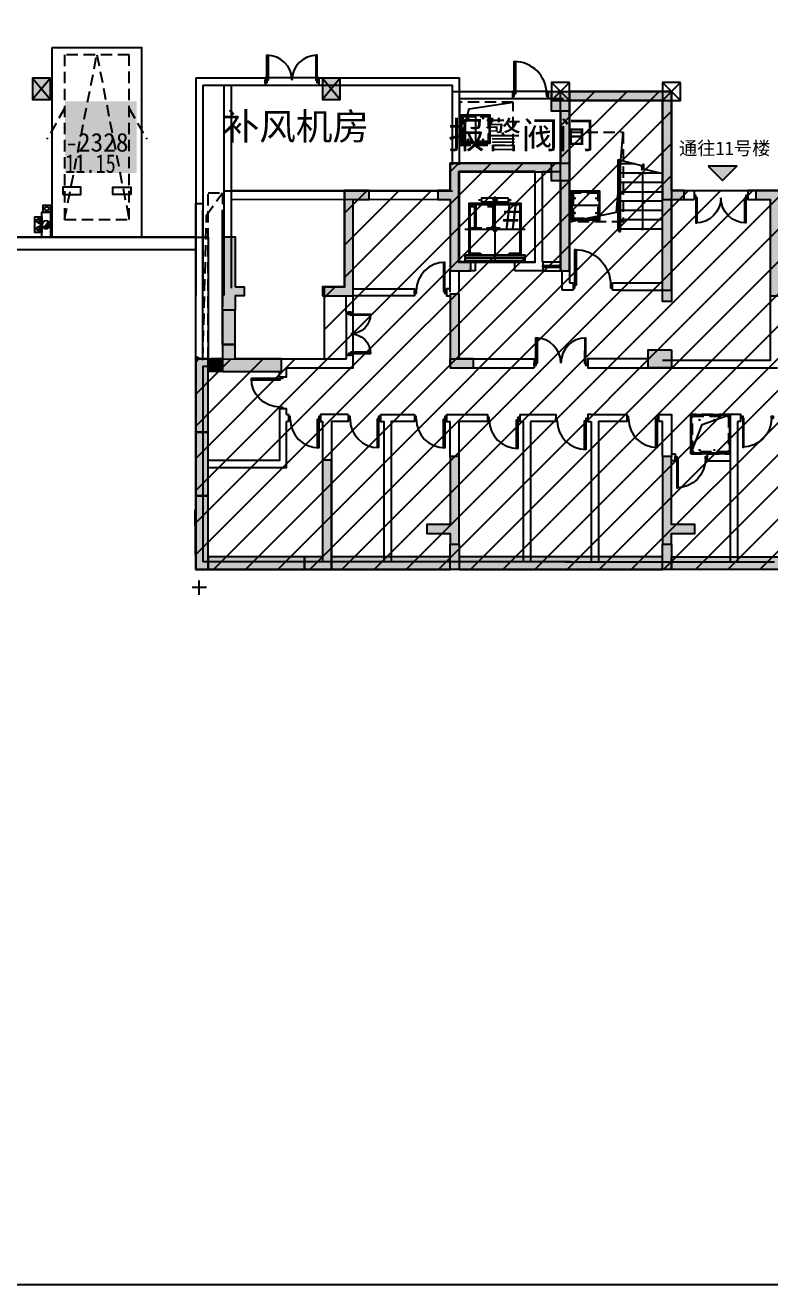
# Model space of a CAD drawing. Header units: millimetres. Extents: x -48310 to 218990, y -633409 to -276709.
# Drawn here: x 50347 to 71147, y -633409 to -598225 of the extents above; entities that cross this region are included whole.
import ezdxf
from ezdxf.enums import TextEntityAlignment as Align

# ---------------------------------------------------------------- set-up
doc = ezdxf.new("R2010")
doc.units = ezdxf.units.MM
doc.header["$LTSCALE"] = 100
for name, pattern in [('A6-DK-B2F$0$HIDDEN2', [4.7625, 3.175, -1.5875]), ('A6-DK-JSJ-B2F$0$HIDDEN2', [4.7625, 3.175, -1.5875]), ('X-2BF-11$0$HIDDEN2', [4.7625, 3.175, -1.5875]), ('X-CORE-2BF$0$HIDDEN2', [4.7625, 3.175, -1.5875]), ('X-CORE-2BF$0$XG-14CORE-SF$0$X1-CORE-SF$0$HIDDEN2', [4.7625, 3.175, -1.5875])]:
    doc.linetypes.add(name, pattern=pattern)
doc.layers.get('Defpoints').update_dxf_attribs({"color": 189})
for name, color, linetype in [('-ACO-TTLB', 153, 'Continuous'), ('11#-W-B2F$0$S-WALL-S', 4, 'Continuous'), ('11#-WTC-B2F$0$S-HATCH-X', 251, 'Continuous'), ('11#-WTC-B2F$0$S-WALL-S', 4, 'Continuous'), ('A-DIMS-INSD', 3, 'Continuous'), ('A-HATCH', 251, 'Continuous'), ('A-ROOM-IDEN', 31, 'Continuous'), ('A-WIND-IDEN', 244, 'Continuous'), ('A6-DK-B2F$0$A-CONC', 30, 'Continuous'), ('A6-DK-B2F$0$A-DOOR', 190, 'Continuous'), ('A6-DK-B2F$0$A-PRKG', 175, 'A6-DK-B2F$0$HIDDEN2'), ('A6-DK-B2F$0$A-PRKG-SIGN', 252, 'Continuous'), ('A6-DK-B2F$0$A-STAIR', 142, 'Continuous'), ('A6-DK-B2F$0$A-VOID', 221, 'A6-DK-B2F$0$HIDDEN2'), ('A6-DK-B2F$0$A-WALL', 2, 'Continuous'), ('A6-DK-B2F$0$G-CODT-BLDG', 102, 'Continuous'), ('A6-DK-JSJ-B2F$0$A-DRAIN', 152, 'Continuous'), ('A6-DK-JSJ-B2F$0$A-HOLE-FLOR', 242, 'Continuous'), ('A6-DK-JSJ-B2F$0$A-LOWER', 131, 'A6-DK-JSJ-B2F$0$HIDDEN2'), ('A6-DK-JSJ-B2F$0$X23-BF$0$A-HATCH', 251, 'Continuous'), ('A6-W-B2$0$S-WALL-S', 4, 'Continuous'), ('a_parking_number', 200, 'Continuous'), ('a_parking_price', 221, 'Continuous'), ('a_parking_sales_mark', 180, 'Continuous'), ('TP-DK-1(xhs)$0$P-J-DIM-L', 70, 'Continuous'), ('TP-DK-1(xhs)$0$P-X-L', 240, 'Continuous'), ('TP-DK-1(xhs)$0$P-X-M', 2, 'Continuous'), ('TP-DK-1(xhs)$0$P-X-X', 1, 'Continuous'), ('X-2BF-11$0$A-DRAIN', 152, 'Continuous'), ('X-2BF-11$0$A-HOLE-FLOR', 242, 'Continuous'), ('X-2BF-11$0$A-LOWER', 131, 'X-2BF-11$0$HIDDEN2'), ('X-2BF-11$0$A-STAIR', 142, 'Continuous'), ('X-2BF-11$0$A-WALL', 2, 'Continuous'), ('X-2BF-11$0$X23-BF$0$A-HATCH', 251, 'Continuous'), ('X-2BF-11$0$xref(dwg引用图层)', 7, 'Continuous'), ('X-2BF-11$0$XU-CORE-1F-N$0$A-DOOR', 190, 'Continuous'), ('X-2BF-11$0$XU-CORE-SF$0$A-DOOR', 190, 'Continuous'), ('X-CORE-2BF$0$A-DRAIN', 152, 'Continuous'), ('X-CORE-2BF$0$A-HOLE-FLOR', 242, 'Continuous'), ('X-CORE-2BF$0$A-INDEX', 134, 'Continuous'), ('X-CORE-2BF$0$A-LOWER', 131, 'X-CORE-2BF$0$HIDDEN2'), ('X-CORE-2BF$0$A-RAIL', 55, 'Continuous'), ('X-CORE-2BF$0$A-STAIR', 142, 'Continuous'), ('X-CORE-2BF$0$A-WALL', 2, 'Continuous'), ('X-CORE-2BF$0$X23-BF$0$A-HATCH', 251, 'Continuous'), ('X-CORE-2BF$0$XU-CORE-28F-1F$0$A-STAIR', 142, 'Continuous'), ('X-CORE-2BF$0$XU-CORE-SF$0$A-EVTR', 193, 'Continuous'), ('X-CORE-2BF$0$XU-CORE-SF$0$XU-CORE-SF$0$A-DOOR', 190, 'Continuous'), ('X-CORE-2BF$0$XU-CORE-SF$0$XU-CORE-SF$0$A-SILL', 135, 'Continuous'), ('X-CORE-2BF$0$XU-CORE-SF$0$XU-CORE-SF$0$A-WIND', 126, 'Continuous'), ('xref(dwg引用图层)', 7, 'Continuous')]:
    doc.layers.add(name, color=color, linetype=linetype)
for name, color, linetype, plot in [('A6-DK-B2F$0$-ACO-EDIT', 210, 'Continuous', False), ('A6-W-B2$0$S-EDIT', 241, 'Continuous', False), ('X-CORE-2BF$0$XG-14CORE-SF$0$X1-CORE-SF$0$-ACO-PLTW', 220, 'X-CORE-2BF$0$XG-14CORE-SF$0$X1-CORE-SF$0$HIDDEN2', False)]:
    doc.layers.add(name, color=color, linetype=linetype, plot=plot)
doc.layers.add('yichutu', color=7, linetype='Continuous', true_color=0xffffff, plot=False)
doc.styles.add('A6-DK-B2F$0$华文细黑', font='STXIHEI.TTF')
doc.styles.add('华文细黑', font='STXIHEI.TTF')
doc.styles.add('黑体', font='simhei.ttf', dxfattribs={"width": 0.8})

# ---------------------------------------------------------------- blocks, each defined once
blk = doc.blocks.new('*U179')
at = {"linetype": 'ByBlock', "lineweight": -2}
for points in [[(86, 585), (85, 35), (50, 35), (51, 585)], [(1116, 584), (1115, 34), (1150, 34), (1151, 584)], [(0, 35), (50, 35), (50, -35), (0, -35)], [(1150, 34), (1200, 34), (1200, -36), (1150, -36)]]:
    blk.add_lwpolyline(points, close=True, dxfattribs=at)
for centre, start, end in [((50, 35), 359.9503, 89.9503), ((1150, 34), 89.9503, 179.9503)]:
    blk.add_arc(centre, 550, start, end, dxfattribs=at)
blk = doc.blocks.new('*U181')
at = {"linetype": 'ByBlock', "lineweight": -2}
for points in [[(86, 735), (85, 35), (50, 35), (51, 735)], [(1416, 734), (1415, 34), (1450, 34), (1451, 734)], [(0, 35), (50, 35), (50, -35), (0, -35)], [(1450, 34), (1500, 34), (1500, -36), (1450, -36)]]:
    blk.add_lwpolyline(points, close=True, dxfattribs=at)
for centre, start, end in [((50, 35), 359.9503, 89.9503), ((1450, 34), 89.9503, 179.9503)]:
    blk.add_arc(centre, 700, start, end, dxfattribs=at)
blk = doc.blocks.new('*U177')
at = {"color": 0, "linetype": 'ByBlock', "lineweight": -2}
for points in [[(-900, -35), (-850, -35), (-850, 35), (-900, 35)], [(-50, -35), (0, -35), (0, 35), (-50, 35)], [(-85, -835), (-85, -35), (-50, -35), (-50, -835)]]:
    blk.add_lwpolyline(points, close=True, dxfattribs=at)
blk.add_arc((-50, -35), 800, 180, 270, dxfattribs=at)
blk = doc.blocks.new('X-2BF-11$0$gfghfghfghfgh')
at = {"layer": 'X-2BF-11$0$A-DRAIN'}
blk.add_lwpolyline([(-69793, -476031), (-69793, -474931), (-68693, -474931), (-68693, -476031)], close=True, dxfattribs=at)
at = {"layer": 'X-2BF-11$0$A-HOLE-FLOR'}
blk.add_lwpolyline([(-69793, -476031), (-69473, -475212), (-68693, -474931)], dxfattribs=at)
blk.add_lwpolyline([(-69778, -474946), (-68708, -474946), (-68708, -476016), (-69778, -476016)], close=True, dxfattribs=at)
at = {"layer": 'X-2BF-11$0$A-LOWER'}
for points in [[(-69793, -474931), (-69793, -476031), (-68693, -476031), (-68693, -474931), (-69793, -474931)], [(-69743, -475981), (-69743, -474981), (-68743, -474981), (-68743, -475981), (-69743, -475981)]]:
    blk.add_lwpolyline(points, dxfattribs=at)
at = {"layer": 'X-2BF-11$0$X23-BF$0$A-HATCH'}
blk.add_lwpolyline([(-69778, -476016), (-69778, -474946), (-68708, -474946), (-68708, -476016)], close=True, dxfattribs=at)
for centre in [(-69551, -475086), (-69136, -475086), (-69551, -475926), (-69136, -475926)]:
    blk.add_circle(centre, 8, dxfattribs=at)
blk = doc.blocks.new('*U180')
at = {"color": 0, "linetype": 'ByBlock', "lineweight": -2}
for points in [[(-85, 835), (-85, 35), (-50, 35), (-50, 835)], [(-900, 35), (-850, 35), (-850, -35), (-900, -35)], [(-50, 35), (0, 35), (0, -35), (-50, -35)]]:
    blk.add_lwpolyline(points, close=True, dxfattribs=at)
blk.add_arc((-50, 35), 800, 90, 180, dxfattribs=at)
blk = doc.blocks.new('*U178')
at = {"color": 0, "linetype": 'ByBlock', "lineweight": -2}
for points in [[(85, 835), (85, 35), (50, 35), (50, 835)], [(50, 35), (0, 35), (0, -35), (50, -35)], [(900, 35), (850, 35), (850, -35), (900, -35)]]:
    blk.add_lwpolyline(points, close=True, dxfattribs=at)
blk.add_arc((50, 35), 800, 360, 90, dxfattribs=at)
blk = doc.blocks.new('X-CORE-2BF$0$XU-CORE-SF$0$A-EVTR-a')
for p, q in [((0, 1825), (0, 0)), ((-430, 1700), (-430, 1750)), ((-380, 1725), (-430, 1725)), ((380, 1725), (430, 1725)), ((430, 1700), (430, 1750)), ((844, 915), (-844, 915)), ((550, 0), (-550, 0))]:
    blk.add_line(p, q)
for points in [[(-380, 1775), (380, 1775), (380, 1675), (-380, 1675)], [(844, 190), (844, 130), (-844, 130), (-844, 190)], [(844, 100), (844, 40), (-844, 40), (-844, 100)]]:
    blk.add_lwpolyline(points, close=True)
for points in [[(-731, 190), (-731, 1625), (731, 1625), (731, 190)], [(-700, 245), (-700, 1595), (700, 1595), (700, 245)], [(-400, 245), (-700, 245)], [(-400, 190), (-400, 245)], [(700, 245), (400, 245)], [(400, 245), (400, 190)]]:
    blk.add_lwpolyline(points)
blk.add_circle((0, 1725), 60)
blk.add_ellipse((0, 915), major_axis=(-60.1, 0), ratio=0.918919, start_param=-1.570796, end_param=4.712389)
blk = doc.blocks.new('*U188')
for p, q in [((-25, 0), (-25, 490)), ((25, 0), (25, 490))]:
    blk.add_line(p, q)
for points in [[(25, 490), (-25, 490), (-25, 440), (25, 440)], [(25, 490), (-25, 490), (-25, 440), (25, 440)], [(22, 487), (-22, 487), (-22, 443), (22, 443)], [(22, 487), (-22, 487), (-22, 443), (22, 443)], [(16, 395), (13, 395), (13, 399), (-16, 445), (-16, 450), (-13, 450), (-13, 446), (16, 400), (16, 395)], [(25, 0), (-25, 0), (-25, 50), (25, 50)], [(25, 0), (-25, 0), (-25, 50), (25, 50)], [(22, 3), (-22, 3), (-22, 47), (22, 47)], [(22, 3), (-22, 3), (-22, 47), (22, 47)], [(16, 295), (13, 295), (13, 299), (-16, 345), (-16, 350), (-13, 350), (-13, 346), (16, 300), (16, 295)], [(16, 195), (13, 195), (13, 199), (-16, 245), (-16, 250), (-13, 250), (-13, 246), (16, 200), (16, 195)], [(16, 95), (13, 95), (13, 99), (-16, 145), (-16, 150), (-13, 150), (-13, 146), (16, 100), (16, 95)]]:
    blk.add_lwpolyline(points, close=True)
blk = doc.blocks.new('*U190')
at = {"color": 0, "linetype": 'ByBlock', "lineweight": -2}
for points in [[(-85, 1035), (-85, 35), (-50, 35), (-50, 1035)], [(-1100, 35), (-1050, 35), (-1050, -35), (-1100, -35)], [(-50, 35), (0, 35), (0, -35), (-50, -35)]]:
    blk.add_lwpolyline(points, close=True, dxfattribs=at)
blk.add_arc((-50, 35), 1000, 90, 180, dxfattribs=at)
blk = doc.blocks.new('*U191')
at = {"layer": 'X-CORE-2BF$0$A-DRAIN'}
blk.add_lwpolyline([(50, 50), (50, 850), (850, 850), (850, 50)], close=True, dxfattribs=at)
at = {"layer": 'X-CORE-2BF$0$A-HOLE-FLOR'}
blk.add_lwpolyline([(0, 0), (270, 1317), (2500, 1500)], dxfattribs=at)
for points in [[(65, 835), (450, 835), (450, 65), (65, 65)], [(835, 835), (450, 835), (450, 65), (835, 65)]]:
    blk.add_lwpolyline(points, close=True, dxfattribs=at)
at = {"layer": 'X-CORE-2BF$0$A-LOWER'}
for points in [[(0, 1500), (0, 0), (2500, 0), (2500, 1500), (0, 1500)], [(100, 100), (100, 800), (800, 800), (800, 100), (100, 100)]]:
    blk.add_lwpolyline(points, dxfattribs=at)
at = {"layer": 'X-CORE-2BF$0$X23-BF$0$A-HATCH'}
blk.add_lwpolyline([(65, 65), (65, 835), (835, 835), (835, 65)], close=True, dxfattribs=at)
for centre in [(242, 745), (657, 745), (242, 155), (657, 155)]:
    blk.add_circle(centre, 8, dxfattribs=at)
blk = doc.blocks.new('*U189')
blk.add_line((0, 1581), (0, 0))
at = {"const_width": 20}
blk.add_lwpolyline([(-103, 1527), (0, 1581), (103, 1527)], dxfattribs=at)
at = {"const_width": 45}
blk.add_lwpolyline([(-6, -22, 1), (6, 22, 1)], format="xyb", close=True, dxfattribs=at)
blk = doc.blocks.new('X-CORE-2BF')
at = {"layer": 'X-CORE-2BF$0$A-INDEX'}
blk.add_lwpolyline([(11690, 11961), (12355, 11795), (12365, 11668), (12404, 11824), (12413, 11697), (12940, 11566)], dxfattribs=at)
at = {"layer": 'X-CORE-2BF$0$A-RAIL'}
for p, q in [((11715, 9945), (11715, 10709)), ((11765, 9945), (11765, 10732)), ((11715, 9945), (11765, 9945))]:
    blk.add_line(p, q, dxfattribs=at)
for points in [[(11715, 11955), (11715, 9945)], [(11765, 9945), (11765, 11942)]]:
    blk.add_lwpolyline(points, dxfattribs=at)
at = {"layer": 'X-CORE-2BF$0$A-STAIR'}
for points in [[(11690, 11961), (11690, 10020), (11715, 10020)], [(11765, 10020), (11765, 10020)]]:
    blk.add_lwpolyline(points, dxfattribs=at)
at = {"layer": 'X-CORE-2BF$0$A-WALL'}
for p, q in [((12940, 13610), (10340, 13610)), ((10340, 13610), (10340, 8510)), ((12940, 8510), (12940, 13610)), ((9380, 11610), (7260, 11610)), ((7260, 11610), (7260, 9100)), ((9380, 9100), (9380, 11610)), ((10090, 11610), (9580, 11610)), ((9580, 11610), (9580, 9100)), ((10090, 8850), (10090, 11610)), ((13190, 8510), (13190, 10890)), ((7260, 9100), (7710, 9100)), ((7710, 8850), (7523, 8850)), ((7710, 9100), (7710, 8850)), ((8810, 8850), (8810, 9100)), ((8810, 9100), (9380, 9100)), ((9600, 8850), (8810, 8850)), ((9580, 9100), (9600, 9100)), ((9600, 9100), (9600, 8850)), ((10140, 8850), (10090, 8850)), ((10140, 8310), (10140, 8850)), ((10340, 8510), (10440, 8510)), ((10440, 8510), (10440, 8310)), ((11540, 8310), (11540, 8510)), ((11540, 8510), (12940, 8510)), ((13190, 8310), (13190, 8510)), ((13190, 8510), (13190, 8510)), ((10440, 8310), (10140, 8310)), ((11660, 8310), (11540, 8310)), ((11780, 8310), (11660, 8310)), ((11660, 8310), (11660, 8310)), ((11780, 8310), (11780, 8310)), ((11780, 8310), (13190, 8310))]:
    blk.add_line(p, q, dxfattribs=at)
blk.add_lwpolyline([(10090, 11610), (10090, 13860), (13190, 13860), (13190, 10890)], dxfattribs=at)
at = {"layer": 'X-CORE-2BF$0$XG-14CORE-SF$0$X1-CORE-SF$0$-ACO-PLTW'}
blk.add_lwpolyline([(11740, 11948), (11740, 9945)], dxfattribs=at)
at = {"layer": 'X-CORE-2BF$0$XU-CORE-28F-1F$0$A-STAIR'}
for p, q in [((12173, 11840), (11765, 11840)), ((12883, 11580), (11765, 11580)), ((12940, 11320), (11765, 11320)), ((11765, 11060), (12940, 11060)), ((11765, 10800), (12940, 10800)), ((11765, 10540), (12940, 10540)), ((11765, 10280), (12940, 10280)), ((11765, 10020), (12940, 10020)), ((11815, 10020), (12940, 10020))]:
    blk.add_line(p, q, dxfattribs=at)
at = {"layer": 'X-CORE-2BF$0$XU-CORE-SF$0$XU-CORE-SF$0$A-SILL'}
for points in [[(9600, 9100), (10090, 9100)], [(9600, 8850), (10090, 8850)]]:
    blk.add_lwpolyline(points, dxfattribs=at)
at = {"layer": 'X-CORE-2BF$0$A-INDEX', "rotation": 2.084055670174275e-06}
blk.add_blockref('*U189', (12377, 10020), dxfattribs=at)
at = {"layer": 'X-CORE-2BF$0$A-LOWER', "xscale": -1, "rotation": 270}
blk.add_blockref('*U191', (10340, 10220), dxfattribs=at)
at = {"layer": 'X-CORE-2BF$0$XU-CORE-SF$0$A-EVTR', "xscale": -1}
blk.add_blockref('X-CORE-2BF$0$XU-CORE-SF$0$A-EVTR-a', (8260, 9100), dxfattribs=at)
at = {"layer": 'X-CORE-2BF$0$XU-CORE-SF$0$XU-CORE-SF$0$A-DOOR', "extrusion": (0, 0, -1), "zscale": -1}
blk.add_blockref('*U190', (-10440, 8410), dxfattribs=at)
at = {"layer": 'X-CORE-2BF$0$XU-CORE-SF$0$XU-CORE-SF$0$A-WIND', "rotation": 270}
blk.add_blockref('*U188', (9600, 8977), dxfattribs=at)
blk = doc.blocks.new('X-2BF-11')
at = {"layer": 'X-2BF-11$0$A-STAIR'}
for points in [[(4100, 7690), (4100, 6490)], [(4300, 6490), (4300, 7690)]]:
    blk.add_lwpolyline(points, dxfattribs=at)
at = {"layer": 'X-2BF-11$0$A-WALL'}
for p, q in [((13820, 11090), (13820, 10840)), ((4300, 6490), (4100, 6490)), ((4100, 6490), (4100, 6390)), ((4300, 6390), (4300, 6490)), ((7010, 6190), (7010, 6390)), ((7010, 6190), (7010, 6140)), ((13190, 3740), (13290, 3740)), ((13290, 3540), (13190, 3540)), ((13290, 3740), (13290, 3540)), ((14830, 3740), (14190, 3740)), ((14190, 3740), (14190, 3540)), ((14190, 3540), (14830, 3540)), ((4350, 720), (100, 720)), ((7060, 720), (4350, 720)), ((10392, 720), (7060, 720)), ((7060, 720), (7060, 720)), ((7060, 720), (7060, 720)), ((10221, 720), (13210, 720)), ((13210, 720), (13210, 720)), ((13210, 720), (13210, 720)), ((13210, 720), (16070, 720))]:
    blk.add_line(p, q, dxfattribs=at)
at = {"layer": 'X-2BF-11$0$A-WALL', "color": 2}
for p, q in [((7010, 3660), (7010, 4640)), ((7260, 3660), (7260, 4640)), ((12940, 3660), (12940, 4640))]:
    blk.add_line(p, q, dxfattribs=at)
at = {"layer": 'X-2BF-11$0$A-WALL'}
for points in [[(890, 11090), (890, 11090), (6660, 11090)], [(16150, 11090), (15320, 11090), (15320, 10840), (15950, 10840), (15950, 6340), (12940, 6340)], [(13190, 11090), (13820, 11090)], [(-100, 6380), (-100, 10730), (100, 10730)], [(6660, 10840), (890, 10835)], [(13190, 10840), (13820, 10840)], [(100, 6380), (100, 10530)], [(100, 10530), (100, 10530)], [(650, 6780), (650, 10530)], [(7010, 8250), (7010, 8850)], [(7260, 8250), (7260, 8850)], [(4100, 7690), (4300, 7690), (4300, 8150)], [(4100, 7690), (4100, 8150)], [(4300, 8350), (6010, 8350), (6010, 8150), (4300, 8150)], [(7010, 8350), (6910, 8350), (6910, 8150), (7010, 8150)], [(650, 6380), (-100, 6380), (-100, 520), (40500, 520), (40500, 6380)], [(2300, 6390), (4100, 6390), (4100, 6390)], [(2440, 6140), (4300, 6140), (4300, 6390)], [(4100, 6390), (4100, 6390)], [(7010, 6190), (7010, 6390), (9350, 6390), (9350, 6140)], [(12540, 6390), (10850, 6390), (10850, 6140), (16150, 6140)], [(650, 6180), (100, 6180), (100, 720)], [(2240, 5890), (2440, 5890), (2440, 6140)], [(2240, 5890), (2240, 6040)], [(7010, 6140), (9350, 6140)], [(7010, 6040), (7010, 6040)], [(2440, 4840), (2440, 4990), (2240, 4990), (2240, 3552), (250, 3552)], [(250, 3352), (2440, 3352), (2440, 4640)], [(4161, 4840), (3390, 4840), (3390, 4640), (3439, 4640), (3439, 720)], [(4161, 4840), (4161, 4640), (3690, 4640), (3690, 720)], [(5061, 4840), (5061, 4640), (5160, 4640), (5160, 720)], [(5061, 4840), (5360, 4840)], [(6010, 4840), (6010, 4640), (5360, 4640), (5360, 720)], [(5360, 4840), (6010, 4840)], [(6910, 4840), (6910, 4640), (7010, 4640)], [(6910, 4840), (7260, 4840)], [(7240, 4840), (8050, 4840), (8050, 4640), (7260, 4640)], [(8950, 4840), (8950, 4640), (9050, 4640), (9050, 720)], [(8950, 4840), (9250, 4840)], [(9250, 4840), (9960, 4840), (9960, 4640), (9250, 4640)], [(9250, 4640), (9250, 720)], [(10950, 4840), (10850, 4840), (10850, 4640), (10850, 4640), (10950, 4640)], [(10950, 4840), (11940, 4840), (11940, 4640), (11150, 4640), (11150, 720)], [(10950, 4640), (10950, 720)], [(12840, 4640), (12840, 4837), (13190, 4837), (13190, 3663)], [(12940, 4640), (12840, 4640)], [(15130, 4640), (15130, 4840), (14830, 4840), (14830, 720)], [(15130, 4640), (15030, 4640)], [(15030, 4640), (15030, 720)]]:
    blk.add_lwpolyline(points, dxfattribs=at)
at = {"layer": 'X-2BF-11$0$A-WALL', "color": 2}
blk.add_lwpolyline([(2440, 4840), (2490, 4840), (2490, 4640), (2440, 4640)], dxfattribs=at)
blk.add_blockref('X-2BF-11$0$gfghfghfghfgh', (83523, 479770))
at = {"layer": 'X-2BF-11$0$xref(dwg引用图层)'}
blk.add_blockref('X-CORE-2BF', (0, 0), dxfattribs=at)
at = {"layer": 'X-2BF-11$0$XU-CORE-1F-N$0$A-DOOR', "xscale": -1}
for name, p, rotation in [('*U181', (13820, 10920), 180), ('*U179', (4199, 6490), 270)]:
    blk.add_blockref(name, p, dxfattribs=dict(at, rotation=rotation))
at = {"layer": 'X-2BF-11$0$XU-CORE-1F-N$0$A-DOOR'}
blk.add_blockref('*U181', (9350, 6238), dxfattribs=at)
at = {"layer": 'X-2BF-11$0$XU-CORE-SF$0$A-DOOR', "extrusion": (0, 0, -1), "xscale": -1, "zscale": -1}
for name, p in [('*U180', (-6910, 8250)), ('*U177', (-3390, 4742)), ('*U177', (-5061, 4746)), ('*U177', (-6910, 4742)), ('*U177', (-8950, 4720)), ('*U177', (-10850, 4692)), ('*U177', (-12840, 4749))]:
    blk.add_blockref(name, p, dxfattribs=at)
at = {"layer": 'X-2BF-11$0$XU-CORE-SF$0$A-DOOR', "extrusion": (0, 0, -1), "zscale": -1, "rotation": 270}
blk.add_blockref('*U178', (-2290, 5890), dxfattribs=at)
at = {"layer": 'X-2BF-11$0$XU-CORE-SF$0$A-DOOR', "extrusion": (0, 0, -1), "zscale": -1}
for p in [(-15130, 4758), (-13290, 3624)]:
    blk.add_blockref('*U177', p, dxfattribs=at)
blk = doc.blocks.new('11#-W-B2F$0$A$C2C875332')
at = {"layer": '11#-W-B2F$0$S-WALL-S', "color": 0, "linetype": 'ByBlock'}
blk.add_lwpolyline([(-4250, 8150), (-3440, 8150), (-3440, 8400), (-4000, 8400), (-4000, 11090), (-4650, 11090), (-4650, 10840), (-4250, 10840)], close=True, dxfattribs=at)
blk = doc.blocks.new('11#-W-B2F', base_point=(-68204, -144150))
at = {"layer": '11#-W-B2F$0$S-WALL-S', "color": 0, "linetype": 'ByBlock'}
for points in [[(-57864, -130290), (-57864, -130840), (-58364, -130840), (-58364, -130290)], [(-38144, -130290), (-38144, -130840), (-37644, -130840), (-37644, -130290)], [(-57864, -132290), (-57864, -132790), (-58364, -132790), (-58364, -132290)], [(-38144, -132290), (-38144, -132790), (-37644, -132790), (-37644, -132290)], [(-64764, -136000), (-63904, -136000), (-63904, -133310), (-63454, -133310), (-63454, -133060), (-64154, -133060), (-64154, -135750), (-64764, -135750)], [(-55264, -133310), (-55014, -133310), (-55014, -136160), (-55264, -136160)], [(-40744, -133310), (-40994, -133310), (-40994, -136160), (-40744, -136160)], [(-32554, -133060), (-34464, -133060), (-34464, -133410), (-32554, -133410)], [(-31244, -136000), (-32104, -136000), (-32104, -133410), (-32554, -133410), (-32554, -133060), (-31854, -133060), (-31854, -135750), (-31244, -135750)], [(-28454, -133060), (-28454, -134350), (-28804, -134350), (-28804, -133410), (-31854, -133410), (-31854, -133060)], [(-67204, -135750), (-66954, -135750), (-66954, -136000), (-67204, -136000), (-67204, -136400), (-67554, -136400), (-67554, -134350), (-67204, -134350)], [(-28804, -135750), (-29054, -135750), (-29054, -136000), (-28804, -136000), (-28804, -136400), (-28454, -136400), (-28454, -134350), (-28804, -134350)], [(-48904, -135750), (-49254, -135750), (-49254, -136000), (-48904, -136000), (-48904, -136400), (-48654, -136400), (-48654, -134415), (-48904, -134415)], [(-47104, -135750), (-46754, -135750), (-46754, -136000), (-47104, -136000), (-47104, -136400), (-47354, -136400), (-47354, -134415), (-47104, -134415)], [(-60544, -137760), (-60944, -137760), (-60944, -135950), (-61194, -135950), (-61194, -138010), (-60544, -138010)], [(-35464, -137760), (-35064, -137760), (-35064, -135950), (-34814, -135950), (-34814, -138010), (-35464, -138010)], [(-67204, -136400), (-67554, -136400), (-67554, -137360), (-67204, -137360)], [(-28454, -136400), (-28804, -136400), (-28804, -137360), (-28454, -137360)], [(-67554, -137360), (-67554, -138110), (-65904, -138110), (-65904, -137760), (-67204, -137760), (-67204, -137360)], [(-55014, -137510), (-55014, -138010), (-55664, -138010), (-55664, -137510)], [(-48904, -137360), (-48904, -137760), (-50704, -137760), (-50704, -138010), (-48654, -138010), (-48654, -137360)], [(-47104, -137360), (-47104, -137760), (-45304, -137760), (-45304, -138010), (-47354, -138010), (-47354, -137360)], [(-40994, -137510), (-40994, -138010), (-40344, -138010), (-40344, -137510)], [(-28454, -137360), (-28454, -138110), (-30104, -138110), (-30104, -137760), (-28804, -137760), (-28804, -137360)], [(-68304, -137760), (-68304, -139810), (-67954, -139810), (-67954, -137760)], [(-67954, -137760), (-67554, -137760), (-67554, -138110), (-67954, -138110)], [(-28054, -137760), (-28454, -137760), (-28454, -138110), (-28054, -138110)], [(-27704, -137760), (-27704, -139810), (-28054, -139810), (-28054, -137760)], [(-27704, -138110), (-27704, -137760), (-26754, -137760), (-26754, -141940), (-27704, -141940), (-27704, -141590), (-27104, -141590), (-27104, -138110)], [(-67954, -139810), (-68304, -139810), (-68304, -141590), (-67954, -141590)], [(-28054, -139810), (-27704, -139810), (-27704, -141590), (-28054, -141590)], [(-65264, -143640), (-64514, -143640), (-64514, -140590), (-64764, -140590), (-64764, -143290), (-65264, -143290)], [(-60944, -142940), (-60944, -140490), (-61194, -140490), (-61194, -142390), (-61844, -142390), (-61844, -142640), (-61194, -142640), (-61194, -142940)], [(-55014, -140490), (-55264, -140490), (-55264, -142940), (-55014, -142940), (-55014, -142640), (-54364, -142640), (-54364, -142390), (-55014, -142390)], [(-50944, -143640), (-50944, -143290), (-51444, -143290), (-51444, -140590), (-51694, -140590), (-51694, -143640)], [(-45064, -143640), (-45064, -143290), (-44564, -143290), (-44564, -140590), (-44314, -140590), (-44314, -143640)], [(-40994, -140490), (-40744, -140490), (-40744, -142940), (-40994, -142940), (-40994, -142640), (-41644, -142640), (-41644, -142390), (-40994, -142390)], [(-35064, -142940), (-35064, -140490), (-34814, -140490), (-34814, -142390), (-34164, -142390), (-34164, -142640), (-34814, -142640), (-34814, -142940)], [(-30744, -143639), (-31494, -143640), (-31494, -140590), (-31244, -140590), (-31244, -143290), (-30744, -143289)], [(-67954, -143640), (-67954, -141590), (-68304, -141590), (-68304, -143640)], [(-28054, -143640), (-28054, -141590), (-27704, -141590), (-27704, -143640)], [(-61194, -142940), (-60944, -142940), (-60944, -143640), (-61194, -143640)], [(-55264, -142940), (-55014, -142940), (-55014, -143640), (-55264, -143640)], [(-40744, -142940), (-40994, -142940), (-40994, -143640), (-40744, -143640)], [(-34814, -142940), (-35064, -142940), (-35064, -143640), (-34814, -143640)], [(-65264, -143290), (-67954, -143290), (-67954, -143640), (-65264, -143640)], [(-64514, -143640), (-61194, -143640), (-61194, -143290), (-64514, -143290)], [(-55264, -143290), (-60944, -143290), (-60944, -143640), (-55264, -143640)], [(-55014, -143290), (-51694, -143290), (-51694, -143640), (-55014, -143640)], [(-45064, -143290), (-50944, -143290), (-50944, -143640), (-45064, -143640)], [(-40994, -143290), (-44314, -143290), (-44314, -143640), (-40994, -143640)], [(-40744, -143290), (-35064, -143290), (-35064, -143640), (-40744, -143640)], [(-31494, -143640), (-34814, -143640), (-34814, -143290), (-31494, -143290)], [(-30744, -143289), (-28054, -143290), (-28054, -143640), (-30744, -143639)]]:
    blk.add_lwpolyline(points, close=True, dxfattribs=at)
for points in [[(-58114, -132790), (-58114, -135300), (-57864, -135300), (-57864, -130540), (-55264, -130540), (-55264, -133310), (-54664, -133310), (-54664, -133060), (-55014, -133060), (-55014, -130290), (-57864, -130290)], [(-37894, -132790), (-37894, -135300), (-38144, -135300), (-38144, -130540), (-40744, -130540), (-40744, -133310), (-41344, -133310), (-41344, -133060), (-40994, -133060), (-40994, -130290), (-38144, -130290)], [(-58114, -130840), (-58114, -132290), (-61194, -132290), (-61194, -133060), (-61544, -133060), (-61544, -133310), (-61194, -133310), (-61194, -135300), (-60621, -135300), (-60621, -135050), (-60944, -135050), (-60944, -132540), (-58364, -132540)], [(-37894, -130840), (-37894, -132290), (-36614, -132290), (-36614, -132190), (-34714, -132190), (-34714, -133060), (-34464, -133060), (-34464, -133410), (-34814, -133410), (-34814, -135300), (-35387, -135300), (-35387, -135050), (-35064, -135050), (-35064, -132540), (-37644, -132540)]]:
    blk.add_lwpolyline(points, dxfattribs=at)
blk.add_blockref('11#-W-B2F$0$A$C2C875332', (-48004, -144150), dxfattribs=at)
at = {"layer": '11#-W-B2F$0$S-WALL-S', "color": 0, "linetype": 'ByBlock', "xscale": -1}
blk.add_blockref('11#-W-B2F$0$A$C2C875332', (-48004, -144150), dxfattribs=at)
blk = doc.blocks.new('11#-WTC-B2F', base_point=(-68204, -144150))
at = {"layer": '11#-WTC-B2F$0$S-HATCH-X'}
h = blk.add_hatch(color=256, dxfattribs=at)
h.dxf.hatch_style = 1
h.paths.add_polyline_path([(-55014, -130290), (-57864, -130290), (-57864, -130540), (-55264, -130540), (-55264, -133310), (-54664, -133310), (-54664, -133060), (-55014, -133060)])
h.paths.add_polyline_path([(-57864, -130290), (-58364, -130290), (-58364, -130840), (-57864, -130840), (-57864, -130540)])
h = blk.add_hatch(color=256, dxfattribs=at)
h.dxf.hatch_style = 1
h.paths.add_polyline_path([(-57864, -132790), (-58114, -132790), (-58114, -135300), (-57864, -135300)])
h.paths.add_polyline_path([(-57864, -130840), (-58114, -130840), (-58114, -132290), (-57864, -132290)])
h = blk.add_hatch(color=256, dxfattribs=at)
h.dxf.hatch_style = 1
h.paths.add_polyline_path([(-58364, -132290), (-61194, -132290), (-61194, -133060), (-61544, -133060), (-61544, -133310), (-61194, -133310), (-61194, -135300), (-60621, -135300), (-60621, -135050), (-60944, -135050), (-60944, -132540), (-58364, -132540)])
h = blk.add_hatch(color=256, dxfattribs=at)
h.dxf.hatch_style = 1
h.paths.add_polyline_path([(-57864, -132290), (-58364, -132290), (-58364, -132790), (-57864, -132790)])
h = blk.add_hatch(color=256, dxfattribs=at)
h.dxf.hatch_style = 1
h.paths.add_polyline_path([(-64764, -136000), (-63904, -136000), (-63904, -133310), (-63454, -133310), (-63454, -133060), (-64154, -133060), (-64154, -135750), (-64764, -135750)])
h = blk.add_hatch(color=256, dxfattribs=at)
h.dxf.hatch_style = 1
h.paths.add_polyline_path([(-55014, -133310), (-55014, -136160), (-55264, -136160), (-55264, -133310)])
h = blk.add_hatch(color=256, dxfattribs=at)
h.dxf.hatch_style = 1
h.paths.add_polyline_path([(-52254, -136000), (-51444, -136000), (-51444, -135750), (-52004, -135750), (-52004, -133060), (-52654, -133060), (-52654, -133310), (-52254, -133310)])
h = blk.add_hatch(color=256, dxfattribs=at)
h.dxf.hatch_style = 1
h.paths.add_polyline_path([(-67204, -135750), (-66954, -135750), (-66954, -136000), (-67204, -136000), (-67204, -136400), (-67554, -136400), (-67554, -134350), (-67204, -134350)])
h = blk.add_hatch(color=256, dxfattribs=at)
h.dxf.hatch_style = 1
h.paths.add_polyline_path([(-60944, -135950), (-61194, -135950), (-61194, -138010), (-60544, -138010), (-60544, -137760), (-60944, -137760)])
h = blk.add_hatch(color=256, dxfattribs=at)
h.dxf.hatch_style = 1
h.paths.add_polyline_path([(-67204, -136400), (-67554, -136400), (-67554, -137360), (-67204, -137360)])
h = blk.add_hatch(color=256, dxfattribs=at)
h.dxf.hatch_style = 1
h.paths.add_polyline_path([(-67554, -137360), (-67554, -138110), (-65904, -138110), (-65904, -137760), (-67204, -137760), (-67204, -137360)])
h = blk.add_hatch(color=256, dxfattribs=at)
h.dxf.hatch_style = 1
h.paths.add_polyline_path([(-55014, -137510), (-55664, -137510), (-55664, -138010), (-55014, -138010)])
h = blk.add_hatch(color=256, dxfattribs=at)
h.dxf.hatch_style = 1
h.paths.add_polyline_path([(-68304, -137760), (-68304, -139810), (-67954, -139810), (-67954, -137760)])
h = blk.add_hatch(color=256, dxfattribs=at)
h.dxf.hatch_style = 1
h.paths.add_polyline_path([(-67954, -137760), (-67554, -137760), (-67554, -138110), (-67954, -138110)])
h = blk.add_hatch(color=256, dxfattribs=at)
h.dxf.hatch_style = 1
h.paths.add_polyline_path([(-67954, -139810), (-68304, -139810), (-68304, -141590), (-67954, -141590)])
h = blk.add_hatch(color=256, dxfattribs=at)
h.dxf.hatch_style = 1
h.paths.add_polyline_path([(-65264, -143640), (-64514, -143640), (-64514, -140590), (-64764, -140590), (-64764, -143290), (-65264, -143290)])
h = blk.add_hatch(color=256, dxfattribs=at)
h.dxf.hatch_style = 1
h.paths.add_polyline_path([(-60944, -142940), (-60944, -140490), (-61194, -140490), (-61194, -142390), (-61844, -142390), (-61844, -142640), (-61194, -142640), (-61194, -142940)])
h = blk.add_hatch(color=256, dxfattribs=at)
h.dxf.hatch_style = 1
h.paths.add_polyline_path([(-55014, -140490), (-55264, -140490), (-55264, -142940), (-55014, -142940), (-55014, -142640), (-54364, -142640), (-54364, -142390), (-55014, -142390)])
h = blk.add_hatch(color=256, dxfattribs=at)
h.dxf.hatch_style = 1
h.paths.add_polyline_path([(-67954, -143640), (-67954, -141590), (-68304, -141590), (-68304, -143640)])
h = blk.add_hatch(color=256, dxfattribs=at)
h.dxf.hatch_style = 1
h.paths.add_polyline_path([(-61194, -142940), (-60944, -142940), (-60944, -143640), (-61194, -143640)])
h = blk.add_hatch(color=256, dxfattribs=at)
h.dxf.hatch_style = 1
h.paths.add_polyline_path([(-55264, -142940), (-55014, -142940), (-55014, -143640), (-55264, -143640)])
h = blk.add_hatch(color=256, dxfattribs=at)
h.dxf.hatch_style = 1
h.paths.add_polyline_path([(-65264, -143290), (-67954, -143290), (-67954, -143640), (-65264, -143640)])
h = blk.add_hatch(color=256, dxfattribs=at)
h.dxf.hatch_style = 1
h.paths.add_polyline_path([(-64514, -143640), (-61194, -143640), (-61194, -143290), (-64514, -143290)])
h = blk.add_hatch(color=256, dxfattribs=at)
h.dxf.hatch_style = 1
h.paths.add_polyline_path([(-55264, -143290), (-60944, -143290), (-60944, -143640), (-55264, -143640)])
h = blk.add_hatch(color=256, dxfattribs=at)
h.dxf.hatch_style = 1
h.paths.add_polyline_path([(-55014, -143290), (-51694, -143290), (-51694, -143640), (-55014, -143640)])
at = {"layer": '11#-WTC-B2F$0$S-WALL-S', "color": 0, "linetype": 'ByBlock'}
blk.add_blockref('11#-W-B2F', (-68204, -144150), dxfattribs=at)
blk = doc.blocks.new('BF2')
at = {"layer": 'xref(dwg引用图层)'}
blk.add_blockref('11#-WTC-B2F', (55210, -13935), dxfattribs=at)
blk = doc.blocks.new('*U298')
at = {"layer": 'A6-DK-JSJ-B2F$0$A-DRAIN'}
blk.add_lwpolyline([(50, 50), (50, 850), (850, 850), (850, 50)], close=True, dxfattribs=at)
at = {"layer": 'A6-DK-JSJ-B2F$0$A-HOLE-FLOR'}
blk.add_lwpolyline([(0, 0), (270, 1017), (1500, 1200)], dxfattribs=at)
for points in [[(65, 835), (450, 835), (450, 65), (65, 65)], [(835, 835), (450, 835), (450, 65), (835, 65)]]:
    blk.add_lwpolyline(points, close=True, dxfattribs=at)
at = {"layer": 'A6-DK-JSJ-B2F$0$A-LOWER'}
for points in [[(0, 1200), (0, 0), (1500, 0), (1500, 1200), (0, 1200)], [(100, 100), (100, 800), (800, 800), (800, 100), (100, 100)]]:
    blk.add_lwpolyline(points, dxfattribs=at)
at = {"layer": 'A6-DK-JSJ-B2F$0$X23-BF$0$A-HATCH'}
blk.add_lwpolyline([(65, 65), (65, 835), (835, 835), (835, 65)], close=True, dxfattribs=at)
for centre in [(242, 745), (657, 745), (242, 155), (657, 155)]:
    blk.add_circle(centre, 8, dxfattribs=at)
blk = doc.blocks.new('A6-DK-JSJ-B2F')
at = {"layer": 'A6-DK-JSJ-B2F$0$A-LOWER'}
blk.add_blockref('*U298', (62480, -1575, 0), dxfattribs=at)
blk = doc.blocks.new('TP-DK-1(xhs)$0$PG01.1')
at = {"color": 1}
for p, q in [((108, 187), (0, 0)), ((80, 72), (66, 58)), ((89, 72), (66, 48)), ((99, 72), (66, 39)), ((109, 72), (66, 29)), ((118, 72), (66, 20)), ((128, 72), (66, 10)), ((138, 72), (66, 0)), ((147, 72), (76, 0)), ((150, 65), (85, 0)), ((150, 56), (94, 0)), ((150, 46), (104, 0)), ((216, 0), (108, 187)), ((150, 36), (114, 0)), ((150, 27), (123, 0)), ((150, 17), (133, 0)), ((150, 8), (142, 0)), ((324, 187), (216, 0)), ((296, 72), (282, 58)), ((305, 72), (282, 48)), ((315, 72), (282, 39)), ((325, 72), (282, 29)), ((334, 72), (282, 20)), ((344, 72), (282, 10)), ((354, 72), (282, 0)), ((363, 72), (292, 0)), ((366, 65), (301, 0)), ((366, 56), (310, 0)), ((366, 46), (320, 0)), ((432, 0), (324, 187)), ((366, 36), (330, 0)), ((366, 27), (339, 0)), ((366, 17), (349, 0)), ((366, 8), (358, 0))]:
    blk.add_line(p, q, dxfattribs=at)
at = {"color": 2}
for p, q in [((0, 0), (216, 0)), ((216, 0), (432, 0))]:
    blk.add_line(p, q, dxfattribs=at)
at = {"color": 1}
for points in [[(0, 0), (436, 0), (436, 190), (0, 190)], [(66, 72), (150, 72), (150, 0), (66, 0)], [(282, 72), (366, 72), (366, 0), (282, 0)]]:
    blk.add_lwpolyline(points, close=True, dxfattribs=at)
blk = doc.blocks.new('TP-DK-1(xhs)$0$PG02.4')
blk.add_hatch(color=1).paths.add_polyline_path([(265, 48, 0.699012), (461, 120, 0.141488), (444, 179)])
at = {"color": 1}
blk.add_line((265, 48), (444, 179), dxfattribs=at)
blk.add_lwpolyline([(0, 0), (700, 0), (700, 240), (0, 240)], close=True, dxfattribs=at)
blk.add_circle((350, 120), 111, dxfattribs=at)
blk = doc.blocks.new('TP-DK-1(xhs)')
at = {"layer": 'TP-DK-1(xhs)$0$P-J-DIM-L', "color": 8, "true_color": 0x808080}
blk.add_lwpolyline([(51050, -603450), (50850, -603450), (50850, -603250), (51050, -603250)], close=True, dxfattribs=at)
at = {"layer": 'TP-DK-1(xhs)$0$P-X-L'}
blk.add_circle((50950, -603350), 55, dxfattribs=at)
at = {"layer": 'TP-DK-1(xhs)$0$P-X-M', "extrusion": (0, 0, -1), "zscale": -1, "rotation": 270}
blk.add_blockref('TP-DK-1(xhs)$0$PG01.1', (-50810, -603582), dxfattribs=at)
at = {"layer": 'TP-DK-1(xhs)$0$P-X-X', "xscale": -1, "rotation": 90}
blk.add_blockref('TP-DK-1(xhs)$0$PG02.4', (51050, -603450), dxfattribs=at)
blk = doc.blocks.new('A6-W-B2$0$Z-2')
at = {"layer": 'A-DIMS-INSD'}
h = blk.add_hatch(color=252, dxfattribs=at)
h.dxf.hatch_style = 1
h.paths.add_polyline_path([(73369, 44139), (72869, 44139), (72869, 43539), (73369, 43539)])
at = {"layer": 'A6-W-B2$0$S-EDIT'}
for p, q in [((72869, 44139), (73369, 43539)), ((73369, 44139), (72869, 43539))]:
    blk.add_line(p, q, dxfattribs=at)
at = {"layer": 'A6-W-B2$0$S-WALL-S', "color": 0, "linetype": 'ByBlock', "lineweight": -2}
blk.add_lwpolyline([(73369, 44139), (72869, 44139), (72869, 43539), (73369, 43539), (73369, 44139)], dxfattribs=at)
blk = doc.blocks.new('A6-W-B2$0$Z-3')
at = {"layer": 'A6-W-B2$0$S-EDIT'}
for p, q in [((-250, 250), (250, -250)), ((250, 250), (-250, -250))]:
    blk.add_line(p, q, dxfattribs=at)
at = {"layer": 'A6-W-B2$0$S-WALL-S', "color": 0, "linetype": 'ByBlock', "lineweight": -2}
blk.add_lwpolyline([(250, 250), (-250, 250), (-250, -250), (250, -250), (250, 250)], dxfattribs=at)
blk = doc.blocks.new('A6-W-B2', base_point=(85957, 40190))
at = {"layer": 'A6-W-B2$0$S-WALL-S'}
blk.add_lwpolyline([(141068, 32645), (141068, 35690), (126268, 35690), (126268, 36040), (141418, 36040), (141418, 32645), (141068, 32645)], dxfattribs=at)
for name, p in [('A6-W-B2$0$Z-2', (63638, -3650)), ('A6-W-B2$0$Z-2', (71738, -3650)), ('A6-W-B2$0$Z-3', (151257, 40115)), ('A6-W-B2$0$Z-3', (154357, 40115))]:
    blk.add_blockref(name, p, dxfattribs=at)
blk = doc.blocks.new('A6-DK-B2F$0$标准车位')
blk.add_lwpolyline([(350, 4600), (1250, 0), (2150, 4600)])
blk.add_lwpolyline([(350, 4600), (2150, 4600), (2150, 0), (350, 0)], close=True)
at = {"layer": 'A6-DK-B2F$0$A-PRKG-SIGN'}
for points in [[(0, -200), (2500, -200), (2500, 5100), (0, 5100)], [(300, 3900), (800, 3900), (800, 3700), (300, 3700)], [(2200, 3900), (1700, 3900), (1700, 3700), (2200, 3700)]]:
    blk.add_lwpolyline(points, close=True, dxfattribs=at)
at = {"layer": 'Defpoints', "color": 8, "linetype": 'A6-DK-B2F$0$HIDDEN2', "extrusion": (-5.18032e-09, 4.98983e-22, 1), "elevation": 0}
for points in [[(350, 1500), (-145, 2357)], [(2150, 1500), (2645, 2357)]]:
    blk.add_lwpolyline(points, dxfattribs=at)
blk = doc.blocks.new('*U169')
at = {"linetype": 'ByBlock', "lineweight": -2}
for points in [[(85, 735), (85, 35), (50, 35), (50, 735)], [(1415, 735), (1415, 35), (1450, 35), (1450, 735)], [(0, 35), (50, 35), (50, -35), (0, -35)], [(1450, 35), (1500, 35), (1500, -35), (1450, -35)]]:
    blk.add_lwpolyline(points, close=True, dxfattribs=at)
for centre, start, end in [((50, 35), 0, 90), ((1450, 35), 90, 180)]:
    blk.add_arc(centre, 700, start, end, dxfattribs=at)
blk = doc.blocks.new('*U172')
at = {"color": 0, "linetype": 'ByBlock', "lineweight": -2}
for points in [[(35, -50), (35, 0), (-35, 0), (-35, -50)], [(935, -85), (35, -85), (35, -50), (935, -50)], [(35, -1000), (35, -950), (-35, -950), (-35, -1000)]]:
    blk.add_lwpolyline(points, close=True, dxfattribs=at)
blk.add_arc((35, -50), 900, 270, 0, dxfattribs=at)
blk = doc.blocks.new('A6-DK-B2F$0$A-ZONE')
for points in [[(-200, 0), (200, 0)], [(0, -200), (0, 200)]]:
    blk.add_lwpolyline(points)
blk = doc.blocks.new('rewrewr')
at = {"layer": 'A6-DK-B2F$0$A-CONC'}
for p, q in [((55110, -4150), (39760, -4150)), ((55110, -4500), (39760, -4500))]:
    blk.add_line(p, q, dxfattribs=at)
at = {"layer": 'A6-DK-B2F$0$A-STAIR'}
for p, q in [((64960, -75, 0), (63960, -75, 0)), ((63960, -275, 0), (64960, -275, 0))]:
    blk.add_line(p, q, dxfattribs=at)
at = {"layer": 'A6-DK-B2F$0$A-STAIR', "elevation": 0}
for points in [[(58550, 300), (57050, 300)], [(57050, 100), (58550, 100)]]:
    blk.add_lwpolyline(points, dxfattribs=at)
at = {"layer": 'A6-DK-B2F$0$A-VOID'}
blk.add_lwpolyline([(55310, -7545), (55416, -3529), (55860, -2905)], dxfattribs=at)
blk.add_lwpolyline([(55460, -7545), (55460, -2905), (55860, -2905), (55860, -7545)], close=True, dxfattribs=at)
at = {"layer": 'A6-DK-B2F$0$A-WALL'}
for p, q in [((55110, 300, 0), (57050, 300, 0)), ((55110, 300, 0), (55110, -5775, 0)), ((55310, 100, 0), (57050, 100, 0)), ((55310, 100, 0), (55310, -5575, 0)), ((55900, 100, 0), (55900, -5775, 0)), ((56100, 100, 0), (56100, -5575)), ((57050, 300, 0), (57050, 100, 0)), ((58550, 300, 0), (58550, 100, 0)), ((58550, 300, 0), (62480, 300, 0)), ((58550, 100, 0), (62280, 100, 0)), ((62280, -2125), (62280, 100, 0)), ((62480, -2125), (62480, 300, 0)), ((62280, -75, 0), (63960, -75, 0)), ((62480, -275, 0), (63960, -275, 0)), ((63960, -75, 0), (63960, -275, 0)), ((64960, -75, 0), (64960, -275, 0)), ((64960, -75, 0), (65580, -75)), ((64960, -275, 0), (65380, -275, 0)), ((55900, -2850, 0), (62280, -2850, 0))]:
    blk.add_line(p, q, dxfattribs=at)
at = {"layer": 'A6-DK-B2F$0$A-DOOR'}
blk.add_blockref('*U169', (57050, 200, 0), dxfattribs=at)
at = {"layer": 'A6-DK-B2F$0$A-DOOR', "rotation": 90}
blk.add_blockref('*U172', (63960, -175, 0), dxfattribs=at)
at = {"layer": 'A6-DK-B2F$0$A-PRKG', "extrusion": (-5.18032e-09, -4.98983e-22, -1), "zscale": -1, "rotation": 180}
blk.add_blockref('A6-DK-B2F$0$标准车位', (-51100, 950, 0), dxfattribs=at)
at = {"layer": 'A6-DK-B2F$0$G-CODT-BLDG', "xscale": -1}
blk.add_blockref('A6-DK-B2F$0$A-ZONE', (55210, -13935), dxfattribs=at)
at = {"layer": 'A6-DK-B2F$0$-ACO-EDIT', "style": 'A6-DK-B2F$0$华文细黑'}
blk.add_text('11#', height=750, dxfattribs=at).set_placement((63413, -3941), align=Align.CENTER)
blk = doc.blocks.new('yct-1189-841-356700-252300-300-0.0')
at = {"layer": 'yichutu', "color": 7, "true_color": 0xffffff}
blk.add_lwpolyline([(0, 0), (0, 252300), (356700, 252300), (356700, 0)], close=True, dxfattribs=at)
blk = doc.blocks.new('B2-TEXT')
at = {"layer": 'A-ROOM-IDEN', "style": '华文细黑'}
for s, p in [('补风机房', (57907, -1429)), ('报警阀间', (64209, -1669, 0))]:
    blk.add_text(s, height=750, dxfattribs=at).set_placement(p, align=Align.CENTER)
blk = doc.blocks.new('B2Fdt')
at = {"layer": 'A-HATCH'}
h = blk.add_hatch(dxfattribs=at)
h.set_pattern_fill('ANSI31', color=256, scale=200)
h.paths.add_polyline_path([(55310, -7555), (55310, -7562), (55110, -7476), (55110, -11714), (55100, -11800), (55110, -13425), (95710, -13425), (95710, -11725), (96660, -11725), (96660, -7545), (94960, -7545), (94960, -2845), (88650, -2845), (88650, -2025), (85520, -2025), (85520, -79), (82420, -79), (82420, -2845), (79410, -2845), (79410, -4285), (71410, -4285), (71410, -2844), (68400, -2845), (68400, -75), (65300, -75), (65300, -2075), (62220, -2075), (62220, -2845), (59280, -2845), (59280, -5535), (58710, -5535), (58710, -7545)])
blk.add_lwpolyline([(95710, -13425), (55110, -13425), (55100, -11800), (55110, -11714), (55110, -7476), (55310, -7562), (55310, -7555), (58710, -7545), (58710, -5535), (59280, -5535), (59280, -2845), (62220, -2845), (62220, -2075), (65300, -2075), (65300, -75), (68400, -75), (68400, -2845), (71410, -2844)], dxfattribs=at)

msp = doc.modelspace()

# ---------------------------------------------------------------- hatches: boundary and pattern name
at = {"layer": 'A-HATCH'}
h = msp.add_hatch(color=256, dxfattribs=at)
h.dxf.hatch_style = 1
h.paths.add_polyline_path([(69421.6, -602166.3), (69821.6, -602566.3), (70221.6, -602166.3)])

# ---------------------------------------------------------------- linework, layer by layer
at = {"layer": '-ACO-TTLB'}
msp.add_lwpolyline([(62460, -602305), (64580, -602305), (64580, -604855), (62460, -604855)], close=True, dxfattribs=at)
at = {"layer": 'A-WIND-IDEN'}
msp.add_lwpolyline([(69421.6, -602166.3), (69821.6, -602566.3), (70221.6, -602166.3)], close=True, dxfattribs=at)
at = {"layer": 'a_parking_sales_mark'}
msp.add_solid([(51463.1, -602349.9), (53463.1, -602349.9), (51463.1, -600349.9), (53463.1, -600349.9)], dxfattribs=at)

# ---------------------------------------------------------------- block references
at = {"layer": '-ACO-TTLB'}
for name in ['BF2', 'B2Fdt']:
    msp.add_blockref(name, (0, -600000), dxfattribs=at)
at = {"layer": 'A-ROOM-IDEN'}
msp.add_blockref('B2-TEXT', (0, -600000), dxfattribs=at)
at = {"layer": 'xref(dwg引用图层)'}
for name, p in [('rewrewr', (0, -600000)), ('A6-W-B2', (0, -600000)), ('TP-DK-1(xhs)', (0, 0)), ('A6-DK-JSJ-B2F', (0, -600000)), ('X-2BF-11', (55210, -613935))]:
    msp.add_blockref(name, p, dxfattribs=at)
at = {"layer": 'yichutu', "rotation": 90}
msp.add_blockref('yct-1189-841-356700-252300-300-0.0', (218989.9, -633408.6), dxfattribs=at)

# ---------------------------------------------------------------- texts
at = {"layer": 'A-ROOM-IDEN', "style": '华文细黑'}
msp.add_text('通往11号楼', height=375, dxfattribs=at).set_placement((69886.8, -601848.9), align=Align.CENTER)
at = {"layer": 'a_parking_number', "style": '华文细黑'}
msp.add_text('-2328', height=520, dxfattribs=at).set_placement((52350, -601500, 0), align=Align.MIDDLE)
at = {"layer": 'a_parking_price', "style": '黑体', "width": 0.8}
msp.add_text('11.15', height=520, dxfattribs=at).set_placement((51463.1, -602349.9))

doc.saveas('drawing.dxf')
